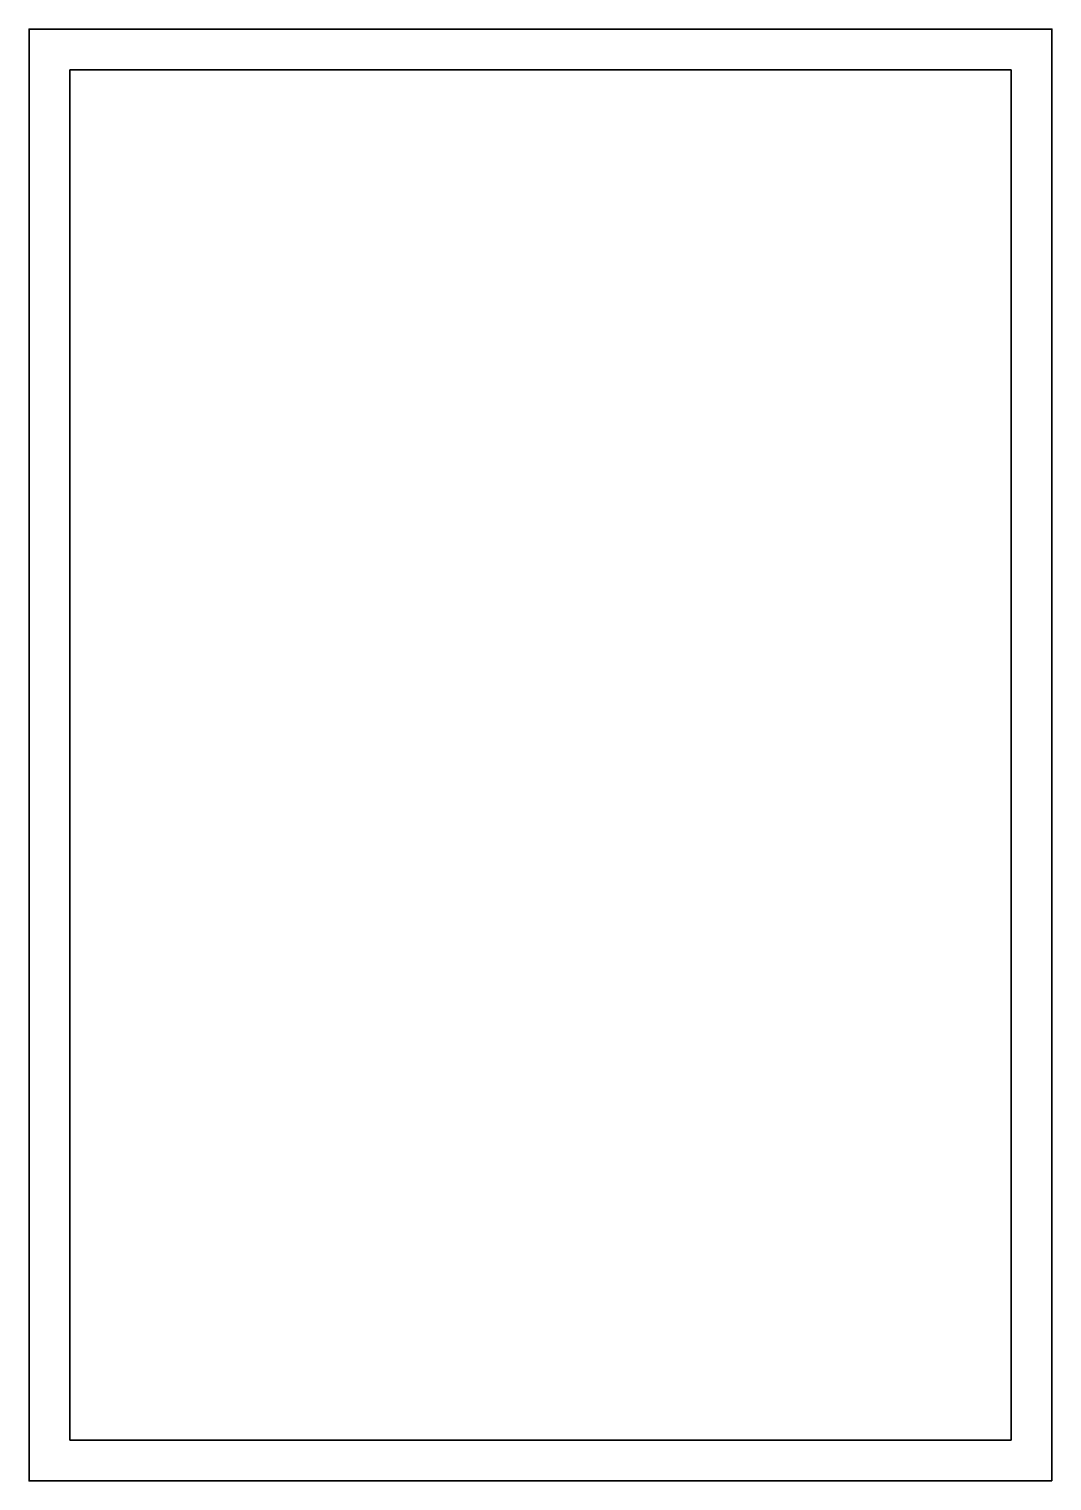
# Model space of a CAD drawing. Header units: millimetres. Extents: x 52 to 302, y -1 to 354.
import ezdxf

# ---------------------------------------------------------------- set-up
doc = ezdxf.new("R2010")
doc.units = ezdxf.units.MM
doc.header["$MEASUREMENT"] = 0
doc.layers.get('0').update_dxf_attribs({"lineweight": 0})
doc.layers.add('Safety', color=7, linetype='Continuous', lineweight=0)

msp = doc.modelspace()

# ---------------------------------------------------------------- linework, layer by layer
at = {"color": 250, "lineweight": 35, "true_color": 0x231f20}
msp.add_lwpolyline([(291.57, 9.07), (61.57, 9.07), (61.57, 344.07), (291.57, 344.07)], close=True, dxfattribs=at)
at = {"layer": 'Safety', "color": 250, "lineweight": 35, "true_color": 0x231f20}
msp.add_lwpolyline([(301.57, -0.93), (51.57, -0.93), (51.57, 354.07), (301.57, 354.07)], close=True, dxfattribs=at)

doc.saveas('drawing.dxf')
